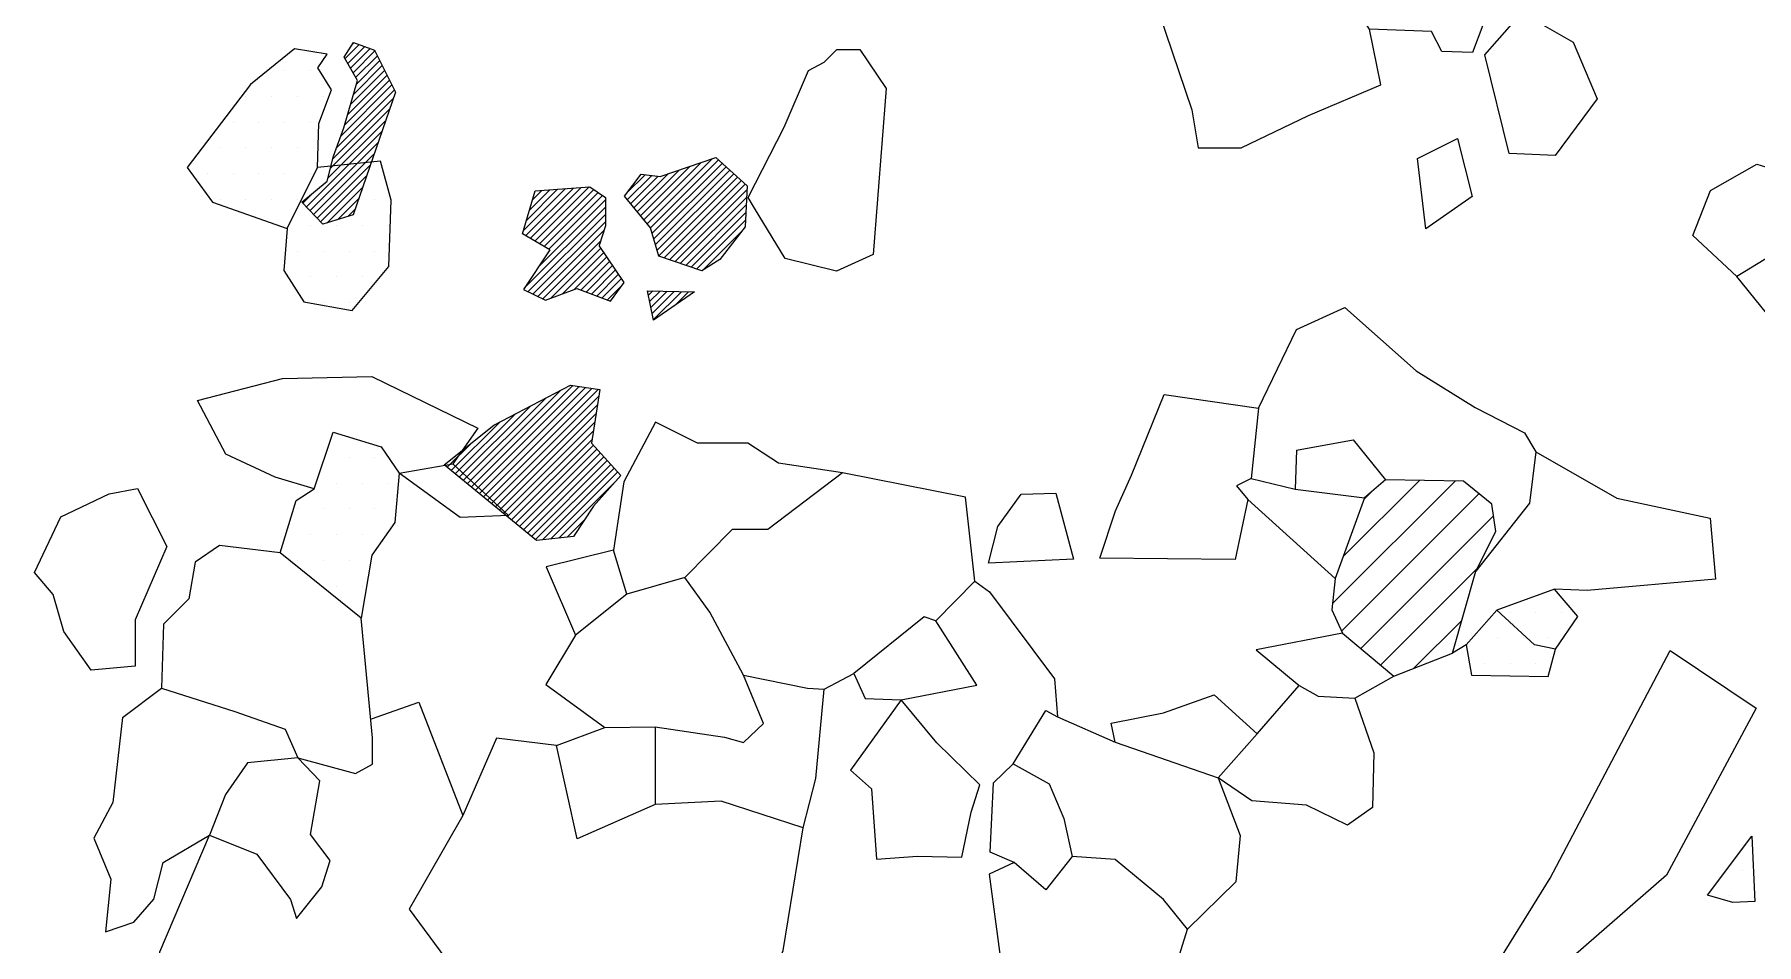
# Model space of a CAD drawing. Header units: metres. Extents: x 187 to 361, y -1912 to -1599.
# Drawn here: x 186.6 to 270.1, y -1842.4 to -1798.2 of the extents above; entities that cross this region are included whole.
import ezdxf

# ---------------------------------------------------------------- set-up
doc = ezdxf.new("R2010")
doc.units = ezdxf.units.M
doc.header["$LTSCALE"] = 25
doc.header["$MEASUREMENT"] = 0
doc.layers.get('0').update_dxf_attribs({"linetype": 'CONTINUOUS'})
for name, color, linetype in [('FEUER', 1, 'CONTINUOUS'), ('KNOCHEN', 2, 'CONTINUOUS'), ('KNOCHENSCHRAFF', 2, 'CONTINUOUS'), ('STEINE', 4, 'CONTINUOUS'), ('STEINESCHRAFF', 4, 'CONTINUOUS')]:
    doc.layers.add(name, color=color, linetype=linetype)

# ---------------------------------------------------------------- blocks, each defined once
blk = doc.blocks.new('*X2')
at = {"color": 0}
for p, q in [((200.803, -1794.653), (202.36, -1793.095)), ((200.858, -1794.244), (202.044, -1793.058)), ((200.967, -1793.782), (201.675, -1793.073)), ((200.989, -1794.82), (202.557, -1793.252)), ((201.075, -1793.32), (201.306, -1793.089)), ((201.176, -1794.987), (202.755, -1793.408)), ((201.362, -1795.154), (202.952, -1793.564)), ((201.549, -1795.321), (203.15, -1793.72)), ((201.735, -1795.488), (203.347, -1793.876)), ((201.922, -1795.655), (203.544, -1794.032)), ((202.108, -1795.822), (203.742, -1794.188)), ((202.295, -1795.989), (203.939, -1794.344)), ((202.482, -1796.156), (204.137, -1794.501)), ((202.668, -1796.323), (204.334, -1794.657)), ((202.855, -1796.49), (204.532, -1794.813)), ((203.041, -1796.657), (204.729, -1794.969)), ((203.228, -1796.824), (204.927, -1795.125)), ((203.414, -1796.991), (205.014, -1795.391)), ((203.601, -1797.158), (205.093, -1795.666)), ((204.116, -1796.996), (205.171, -1795.941)), ((204.662, -1796.804), (205.249, -1796.217)), ((205.207, -1796.613), (205.327, -1796.492)), ((201.675, -1799.437), (202.368, -1798.744)), ((201.806, -1799.66), (202.629, -1798.836)), ((202.04, -1798.719), (202.106, -1798.652)), ((201.937, -1799.882), (202.891, -1798.928)), ((202.068, -1800.105), (203.126, -1799.047)), ((202.199, -1800.327), (203.244, -1799.283)), ((202.242, -1800.638), (203.361, -1799.519)), ((201.663, -1802.631), (203.832, -1800.463)), ((201.808, -1802.133), (203.714, -1800.227)), ((201.952, -1801.635), (203.596, -1799.991)), ((202.097, -1801.137), (203.479, -1799.755)), ((201.078, -1804.276), (204.018, -1801.337)), ((201.262, -1803.739), (204.067, -1800.934)), ((201.471, -1803.176), (203.949, -1800.698)), ((200.96, -1804.749), (203.833, -1801.875)), ((199.804, -1806.612), (203.463, -1802.952)), ((200.841, -1805.221), (203.648, -1802.414)), ((199.976, -1806.793), (203.278, -1803.491)), ((200.148, -1806.975), (203.093, -1804.029)), ((200.32, -1807.156), (202.909, -1804.568)), ((215.993, -1807.039), (218.393, -1804.639)), ((216.154, -1807.232), (218.927, -1804.459)), ((216.314, -1807.425), (219.461, -1804.278)), ((216.475, -1807.618), (219.764, -1804.33)), ((216.558, -1807.889), (219.949, -1804.497)), ((216.638, -1808.162), (220.135, -1804.665)), ((200.492, -1807.337), (202.724, -1805.106)), ((215.336, -1805.928), (216.216, -1805.049)), ((215.352, -1806.267), (216.534, -1805.085)), ((215.512, -1806.46), (216.852, -1805.12)), ((215.673, -1806.653), (217.325, -1805.001)), ((215.833, -1806.846), (217.859, -1804.82)), ((216.719, -1808.435), (220.321, -1804.833)), ((216.799, -1808.708), (220.507, -1805)), ((216.88, -1808.981), (220.693, -1805.168)), ((217.131, -1809.083), (220.879, -1805.336)), ((217.395, -1809.174), (221.065, -1805.504)), ((199.631, -1806.431), (200.178, -1805.884)), ((200.794, -1807.389), (202.539, -1805.645)), ((201.306, -1807.231), (202.354, -1806.183)), ((210.314, -1807.769), (212.36, -1805.723)), ((210.425, -1808.011), (212.742, -1805.694)), ((210.461, -1807.268), (211.977, -1805.752)), ((210.609, -1806.767), (211.595, -1805.781)), ((210.649, -1808.141), (213.125, -1805.665)), ((210.756, -1806.266), (211.212, -1805.81)), ((210.873, -1808.27), (213.507, -1805.636)), ((211.048, -1809.51), (214.293, -1806.265)), ((211.097, -1808.4), (213.729, -1805.768)), ((211.321, -1808.529), (213.941, -1805.909)), ((211.545, -1808.659), (214.153, -1806.051)), ((217.658, -1809.264), (221.156, -1805.766)), ((217.921, -1809.354), (221.136, -1806.139)), ((201.817, -1807.073), (202.169, -1806.722)), ((210.362, -1810.549), (214.292, -1806.619)), ((210.54, -1810.725), (214.292, -1806.973)), ((218.184, -1809.444), (221.117, -1806.512)), ((218.448, -1809.535), (221.097, -1806.885)), ((210.779, -1810.839), (214.291, -1807.327)), ((211.018, -1810.954), (214.216, -1807.756)), ((218.711, -1809.625), (221.077, -1807.258)), ((218.984, -1809.706), (220.888, -1807.801)), ((211.257, -1811.068), (214.051, -1808.274)), ((211.645, -1811.034), (214.069, -1808.61)), ((212.202, -1810.83), (214.213, -1808.82)), ((212.759, -1810.627), (214.356, -1809.03)), ((213.098, -1810.641), (214.5, -1809.24)), ((213.355, -1810.738), (214.643, -1809.45)), ((213.612, -1810.835), (214.787, -1809.66)), ((213.869, -1810.931), (214.93, -1809.87)), ((214.126, -1811.028), (215.074, -1810.08)), ((214.383, -1811.125), (215.111, -1810.397)), ((216.371, -1810.904), (216.591, -1810.684)), ((216.433, -1811.196), (216.937, -1810.692)), ((216.495, -1811.487), (217.282, -1810.7)), ((216.557, -1811.779), (217.627, -1810.708)), ((216.619, -1812.07), (217.973, -1810.717)), ((217.639, -1811.404), (218.318, -1810.725)), ((207.601, -1820.027), (212.132, -1815.496)), ((207.795, -1820.187), (212.713, -1815.27)), ((207.99, -1820.346), (213.022, -1815.314)), ((208.184, -1820.506), (213.331, -1815.359)), ((208.378, -1820.665), (213.64, -1815.403)), ((208.572, -1820.824), (213.949, -1815.448)), ((207.213, -1819.709), (210.663, -1816.259)), ((207.407, -1819.868), (211.398, -1815.878)), ((208.766, -1820.984), (213.976, -1815.775)), ((208.961, -1821.143), (213.909, -1816.195)), ((206.824, -1819.39), (209.193, -1817.021)), ((207.019, -1819.549), (209.928, -1816.64)), ((209.155, -1821.302), (213.843, -1816.615)), ((209.349, -1821.462), (213.776, -1817.035)), ((206.63, -1819.231), (207.83, -1818.031)), ((209.543, -1821.621), (213.71, -1817.455)), ((209.738, -1821.78), (213.643, -1817.875)), ((209.932, -1821.94), (213.711, -1818.161)), ((210.126, -1822.099), (213.878, -1818.347)), ((210.32, -1822.258), (214.046, -1818.533)), ((210.514, -1822.418), (214.213, -1818.719)), ((210.709, -1822.577), (214.381, -1818.905)), ((210.903, -1822.736), (214.548, -1819.091)), ((211.24, -1822.753), (214.716, -1819.277)), ((211.638, -1822.708), (214.883, -1819.463)), ((212.037, -1822.663), (214.79, -1819.91)), ((212.435, -1822.618), (213.267, -1821.787))]:
    blk.add_line(p, q, dxfattribs=at)
blk = doc.blocks.new('*X12')
at = {"color": 0}
for p, q in [((198.75, -1800), (198.75, -1800)), ((200, -1800), (200, -1800)), ((196.875, -1801.25), (196.875, -1801.25)), ((198.125, -1801.25), (198.125, -1801.25)), ((199.375, -1801.25), (199.375, -1801.25)), ((200.625, -1801.25), (200.625, -1801.25)), ((196.25, -1802.5), (196.25, -1802.5)), ((197.5, -1802.5), (197.5, -1802.5)), ((198.75, -1802.5), (198.75, -1802.5)), ((200, -1802.5), (200, -1802.5)), ((195.625, -1803.75), (195.625, -1803.75)), ((196.875, -1803.75), (196.875, -1803.75)), ((198.125, -1803.75), (198.125, -1803.75)), ((199.375, -1803.75), (199.375, -1803.75)), ((195, -1805), (195, -1805)), ((196.25, -1805), (196.25, -1805)), ((197.5, -1805), (197.5, -1805)), ((198.75, -1805), (198.75, -1805)), ((200, -1805), (200, -1805)), ((201.25, -1805), (201.25, -1805)), ((202.5, -1805), (202.5, -1805)), ((195.625, -1806.25), (195.625, -1806.25)), ((196.875, -1806.25), (196.875, -1806.25)), ((198.125, -1806.25), (198.125, -1806.25)), ((199.375, -1806.25), (199.375, -1806.25)), ((200.625, -1806.25), (200.625, -1806.25)), ((201.875, -1806.25), (201.875, -1806.25)), ((203.125, -1806.25), (203.125, -1806.25)), ((198.75, -1807.5), (198.75, -1807.5)), ((200, -1807.5), (200, -1807.5)), ((201.25, -1807.5), (201.25, -1807.5)), ((202.5, -1807.5), (202.5, -1807.5)), ((203.75, -1807.5), (203.75, -1807.5)), ((199.375, -1808.75), (199.375, -1808.75)), ((200.625, -1808.75), (200.625, -1808.75)), ((201.875, -1808.75), (201.875, -1808.75)), ((203.125, -1808.75), (203.125, -1808.75)), ((200, -1810), (200, -1810)), ((201.25, -1810), (201.25, -1810)), ((202.5, -1810), (202.5, -1810)), ((200.625, -1811.25), (200.625, -1811.25)), ((201.875, -1811.25), (201.875, -1811.25)), ((201.875, -1818.75), (201.875, -1818.75)), ((203.125, -1818.75), (203.125, -1818.75)), ((201.25, -1820), (201.25, -1820)), ((202.5, -1820), (202.5, -1820)), ((203.75, -1820), (203.75, -1820)), ((199.375, -1821.25), (199.375, -1821.25)), ((200.625, -1821.25), (200.625, -1821.25)), ((201.875, -1821.25), (201.875, -1821.25)), ((203.125, -1821.25), (203.125, -1821.25)), ((200, -1822.5), (200, -1822.5)), ((201.25, -1822.5), (201.25, -1822.5)), ((202.5, -1822.5), (202.5, -1822.5)), ((199.375, -1823.75), (199.375, -1823.75)), ((200.625, -1823.75), (200.625, -1823.75)), ((201.875, -1823.75), (201.875, -1823.75)), ((201.25, -1825), (201.25, -1825)), ((202.5, -1825), (202.5, -1825)), ((258.125, -1826.25), (258.125, -1826.25)), ((259.375, -1826.25), (259.375, -1826.25)), ((260.625, -1826.25), (260.625, -1826.25)), ((257.5, -1827.5), (257.5, -1827.5)), ((258.75, -1827.5), (258.75, -1827.5)), ((260, -1827.5), (260, -1827.5)), ((256.875, -1828.75), (256.875, -1828.75)), ((258.125, -1828.75), (258.125, -1828.75)), ((259.375, -1828.75), (259.375, -1828.75)), ((269.375, -1838.75), (269.375, -1838.75)), ((268.75, -1840), (268.75, -1840))]:
    blk.add_line(p, q, dxfattribs=at)
blk = doc.blocks.new('*X13')
at = {"color": 0}
for p, q in [((249.519, -1825.839), (255.47, -1819.888)), ((249.953, -1827.173), (256.615, -1820.511)), ((250.029, -1823.561), (253.728, -1819.862)), ((251.046, -1820.777), (251.386, -1820.437)), ((250.883, -1828.011), (257.318, -1821.576)), ((251.844, -1828.818), (256.539, -1824.123)), ((253.449, -1828.98), (255.794, -1826.636)), ((249.164, -1843.872), (249.459, -1843.577)), ((250.076, -1844.728), (251.45, -1843.354)), ((245.855, -1845.413), (247.166, -1844.102)), ((250.023, -1844.781), (250.076, -1844.728))]:
    blk.add_line(p, q, dxfattribs=at)

msp = doc.modelspace()

# ---------------------------------------------------------------- linework, layer by layer
at = {"layer": 'KNOCHEN'}
for points in [[(200.805, -1805.363), (201.112, -1804.141), (201.112, -1804.141), (201.623, -1802.768), (202.288, -1800.478), (201.628, -1799.358), (202.087, -1798.646), (203.105, -1799.003), (204.12, -1801.041), (202.076, -1806.993), (200.599, -1807.449), (199.582, -1806.379), (200.805, -1805.363)], [(216.479, -1807.624), (215.209, -1806.095), (216.025, -1805.027), (216.941, -1805.13), (219.64, -1804.218), (221.165, -1805.594), (221.06, -1807.579), (219.837, -1809.155), (218.971, -1809.714), (216.885, -1808.999), (216.479, -1807.624)], [(211.592, -1808.686), (210.269, -1807.921), (210.883, -1805.835), (213.53, -1805.635), (214.293, -1806.145), (214.291, -1807.519), (213.984, -1808.486)], [(211.592, -1808.686), (210.316, -1810.618), (211.385, -1811.129), (212.912, -1810.571), (214.54, -1811.184), (215.203, -1810.269), (213.984, -1808.486)], [(216.626, -1812.103), (216.323, -1810.678), (218.613, -1810.732), (216.626, -1812.103)], [(210.961, -1822.784), (206.487, -1819.113), (208.882, -1817.183), (212.601, -1815.253), (214.025, -1815.459), (213.615, -1818.054), (215.038, -1819.634), (213.712, -1821.109), (212.743, -1822.583), (210.961, -1822.784)]]:
    msp.add_lwpolyline(points, dxfattribs=at)
at = {"layer": 'STEINE'}
for points in [[(254.064, -1792.711), (255.894, -1794.444), (257.827, -1795.719), (256.806, -1797.805), (256.295, -1799.127), (254.819, -1799.074), (254.311, -1798.107), (251.308, -1798.001), (250.8, -1797.236)], [(241.795, -1794.323), (240.47, -1795.186), (241.434, -1798.14), (242.701, -1801.908), (243.004, -1803.741), (245.091, -1803.744), (248.35, -1802.17), (251.865, -1800.699), (251.308, -1798.001)], [(261.182, -1798.625), (262.349, -1801.375), (260.309, -1804.121), (258.07, -1804.016), (256.906, -1799.23), (258.69, -1797.196), (261.182, -1798.625)], [(194.036, -1804.692), (195.256, -1806.373), (198.868, -1807.65), (200.348, -1804.7), (200.402, -1802.563), (201.015, -1800.935), (200.355, -1799.865), (200.814, -1799.204), (199.236, -1798.947), (197.096, -1800.675), (194.036, -1804.692)], [(221.215, -1806.154), (222.95, -1802.746), (224.125, -1799.999), (224.889, -1799.593), (225.501, -1798.983), (226.62, -1798.985), (227.89, -1800.87), (227.268, -1808.911), (225.486, -1809.723), (222.993, -1809.109), (221.52, -1806.664), (221.215, -1806.154)], [(254.044, -1807.675), (253.641, -1804.265), (255.577, -1803.3), (256.285, -1806.101), (254.044, -1807.675)], [(198.868, -1807.65), (198.712, -1809.686), (199.677, -1811.215), (202.018, -1811.625), (203.803, -1809.49), (203.909, -1806.283), (203.403, -1804.399), (200.348, -1804.7)], [(282.17, -1823.442), (277.29, -1818.549), (273.477, -1815.388), (269.107, -1809.987), (266.972, -1807.999), (267.84, -1805.811), (270.081, -1804.542), (271.76, -1805.053), (272.418, -1807.955), (269.107, -1809.987)], [(245.939, -1816.368), (247.776, -1812.553), (250.119, -1811.488), (253.576, -1814.546), (256.424, -1816.332), (258.815, -1817.557), (259.373, -1818.474), (259.064, -1820.967), (256.464, -1824.272)], [(200.174, -1820.276), (198.291, -1819.713), (195.901, -1818.59), (194.53, -1815.992), (198.654, -1814.929), (202.981, -1814.833), (208.118, -1817.334)], [(238.243, -1823.636), (239.009, -1821.347), (239.775, -1819.617), (241.358, -1815.7), (245.939, -1816.368), (245.578, -1819.778), (244.865, -1820.133), (245.423, -1820.796), (244.809, -1823.696), (238.243, -1823.636)], [(225.778, -1819.496), (222.674, -1819.034), (221.199, -1818.065), (218.756, -1818.061), (216.721, -1817.041), (215.19, -1819.94), (214.676, -1823.248)], [(198.541, -1823.378), (199.308, -1820.834), (200.174, -1820.276), (201.094, -1817.528), (203.434, -1818.244)], [(208.118, -1817.334), (206.894, -1819.063), (209.589, -1821.561), (207.247, -1821.66), (204.298, -1819.518)], [(247.768, -1818.407), (250.517, -1817.901), (252.093, -1819.838)], [(203.434, -1818.244), (204.298, -1819.518), (204.091, -1821.91), (202.969, -1823.486), (202.456, -1826.539)], [(247.768, -1818.407), (247.715, -1820.29)], [(259.373, -1818.474), (263.29, -1820.719), (267.818, -1821.692), (268.069, -1824.644), (261.858, -1825.196), (260.28, -1825.143), (257.479, -1826.157), (256.001, -1827.835), (255.339, -1828.241)], [(204.298, -1819.518), (206.894, -1819.063)], [(230.298, -1826.679), (232.184, -1824.748), (231.732, -1820.675), (225.778, -1819.496), (222.16, -1822.24), (220.43, -1822.238), (218.136, -1824.576)], [(189.371, -1829.066), (188.05, -1827.181), (187.544, -1825.399), (186.629, -1824.329), (187.905, -1821.633), (190.248, -1820.516), (191.623, -1820.264), (193.044, -1823.065), (191.512, -1826.626), (191.509, -1828.866), (189.371, -1829.066)], [(232.847, -1823.883), (233.307, -1822.103), (234.429, -1820.526), (236.109, -1820.478), (236.97, -1823.685), (232.847, -1823.883)], [(245.578, -1819.778), (247.715, -1820.29), (251.074, -1820.702)], [(249.643, -1824.619), (249.488, -1826.146), (249.996, -1827.266), (252.487, -1829.357), (255.339, -1828.241), (256.464, -1824.272), (257.434, -1822.339), (257.232, -1821.016), (255.859, -1819.894), (252.093, -1819.838), (251.074, -1820.702), (249.643, -1824.619)], [(245.423, -1820.796), (249.643, -1824.619)], [(199.393, -1833.305), (202.191, -1834.072), (203.006, -1833.615), (203.008, -1832.343), (202.456, -1826.539), (198.541, -1823.378), (195.589, -1823.018), (194.417, -1823.831), (194.11, -1825.612), (192.886, -1826.832), (192.78, -1829.936), (196.342, -1831.061), (198.784, -1831.93), (199.393, -1833.305)], [(215.335, -1825.386), (214.676, -1823.248), (211.418, -1824.058), (212.838, -1827.368)], [(216.701, -1831.802), (220.059, -1832.315), (220.975, -1832.571), (221.944, -1831.656), (220.98, -1829.313), (219.355, -1826.257), (218.136, -1824.576), (215.335, -1825.386), (212.838, -1827.368), (211.41, -1829.758), (214.257, -1831.849)], [(232.184, -1824.748), (232.896, -1825.258), (236.046, -1829.487), (236.196, -1831.319)], [(256.001, -1827.835), (256.254, -1829.311), (259.969, -1829.367), (260.327, -1828.044), (261.398, -1826.468), (260.28, -1825.143)], [(260.327, -1828.044), (259.31, -1827.839), (257.479, -1826.157)], [(226.324, -1829.219), (226.883, -1830.441), (228.613, -1830.495), (232.279, -1829.787), (230.298, -1826.679), (229.738, -1826.475), (226.324, -1829.219)], [(249.996, -1827.266), (245.821, -1828.075), (247.905, -1829.809)], [(254.755, -1845.342), (257.048, -1844.022), (260.058, -1839.14), (265.875, -1828.103), (270.045, -1830.908), (265.708, -1838.995), (260.051, -1843.925), (258.266, -1846.569), (256.229, -1847.482), (251.801, -1846.916), (251.904, -1846.357), (254.755, -1845.342)], [(220.98, -1829.313), (224.084, -1829.928), (224.898, -1829.981)], [(223.871, -1836.698), (224.485, -1834.306), (224.898, -1829.981), (226.324, -1829.219)], [(250.602, -1830.423), (252.487, -1829.357)], [(190.895, -1831.359), (192.78, -1829.936)], [(228.613, -1830.495), (226.165, -1833.902), (227.182, -1834.819), (227.432, -1838.23), (229.417, -1838.08), (231.555, -1838.134), (232.016, -1835.946), (232.425, -1834.623), (230.341, -1832.584), (228.613, -1830.495)], [(238.994, -1832.545), (238.792, -1831.628), (241.337, -1831.123), (243.782, -1830.261), (245.866, -1832.147)], [(243.98, -1834.282), (245.866, -1832.147), (247.905, -1829.809), (248.821, -1830.319), (250.602, -1830.423), (251.515, -1833.071), (251.46, -1835.718), (250.237, -1836.581), (248.254, -1835.612), (245.607, -1835.404), (243.98, -1834.282)], [(190.895, -1831.359), (190.431, -1835.481), (189.513, -1837.211), (190.324, -1839.197), (190.066, -1841.741), (191.441, -1841.285), (192.41, -1840.167), (192.87, -1838.386), (195.112, -1837.066)], [(202.958, -1831.426), (205.25, -1830.615), (207.38, -1836.115)], [(234.055, -1833.607), (235.637, -1831.013), (236.196, -1831.319), (238.994, -1832.545), (243.98, -1834.282), (245.045, -1837.083), (244.838, -1839.323), (242.494, -1841.61)], [(211.915, -1832.711), (214.257, -1831.849), (216.701, -1831.802), (216.696, -1835.568)], [(207.38, -1836.115), (204.778, -1840.642), (206.505, -1842.986), (208.53, -1850.878), (213.469, -1849.765), (218.46, -1848.041), (221.21, -1847.129), (222.896, -1842.652), (223.871, -1836.698), (219.902, -1835.42), (216.696, -1835.568), (212.927, -1837.243), (211.915, -1832.711), (209.014, -1832.351), (207.38, -1836.115)], [(195.112, -1837.066), (197.401, -1837.985), (199.027, -1840.176), (199.331, -1841.093), (200.555, -1839.567), (200.964, -1838.295), (199.998, -1837.021), (200.46, -1834.426), (199.393, -1833.305), (196.949, -1833.556), (195.878, -1835.082), (195.112, -1837.066)], [(236.899, -1838.09), (235.625, -1839.717), (234.099, -1838.392), (232.929, -1837.881), (233.087, -1834.522), (234.055, -1833.607), (235.784, -1834.576), (236.495, -1836.257), (236.899, -1838.09)], [(200.797, -1848.73), (199.981, -1849.899), (197.998, -1848.268), (194.741, -1847.347), (192.452, -1846.377), (192.712, -1842.712), (195.112, -1837.066)], [(267.691, -1839.965), (269.833, -1837.117), (269.981, -1840.273), (268.913, -1840.323), (267.691, -1839.965)], [(234.099, -1838.392), (232.877, -1838.95), (234.338, -1849.845), (235.711, -1851.068), (237.241, -1849.085), (239.023, -1848.375), (240.96, -1846.545), (242.494, -1841.61), (241.325, -1840.183), (238.986, -1838.246), (236.899, -1838.09)]]:
    msp.add_lwpolyline(points, dxfattribs=at)

# ---------------------------------------------------------------- block references
at = {"layer": 'FEUER'}
msp.add_blockref('*X13', (0, 0), dxfattribs=at)
at = {"layer": 'KNOCHENSCHRAFF'}
msp.add_blockref('*X2', (0, 0), dxfattribs=at)
at = {"layer": 'STEINESCHRAFF'}
msp.add_blockref('*X12', (0, 0), dxfattribs=at)

doc.saveas('drawing.dxf')
